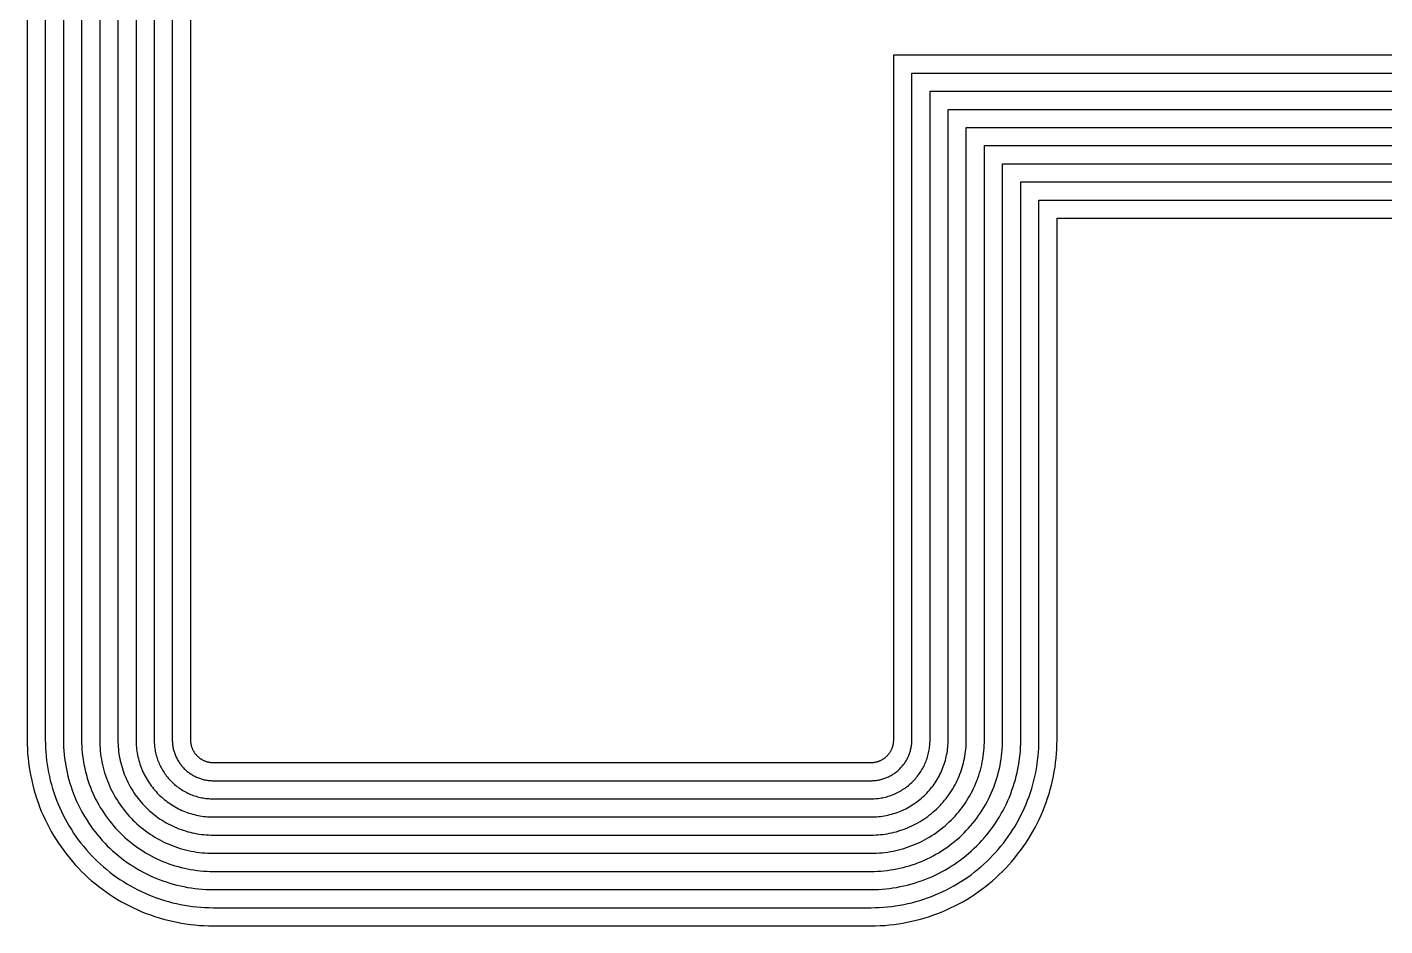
# Model space of a CAD drawing. Header units: metres. Extents: x 1.4 to 44.2, y 0.1 to 33.9.
# Drawn here: x 14.43 to 17.423, y 8.355 to 10.336 of the extents above; entities that cross this region are included whole.
import ezdxf

# ---------------------------------------------------------------- set-up
doc = ezdxf.new("R2010")
doc.units = ezdxf.units.M

msp = doc.modelspace()

# ---------------------------------------------------------------- linework, layer by layer
for points in [[(14.43, 12.685), (14.43, 8.765), (14.4301, 8.755), (14.4305, 8.7449), (14.4311, 8.7349), (14.432, 8.7248), (14.4331, 8.7148), (14.4345, 8.7049), (14.436, 8.6949), (14.4379, 8.685), (14.44, 8.6752), (14.4423, 8.6654), (14.4449, 8.6557), (14.4477, 8.646), (14.4507, 8.6364), (14.454, 8.6269), (14.4575, 8.6175), (14.4612, 8.6081), (14.4652, 8.5989), (14.4694, 8.5897), (14.4738, 8.5807), (14.4784, 8.5717), (14.4833, 8.5629), (14.4883, 8.5542), (14.4936, 8.5457), (14.4991, 8.5372), (14.5048, 8.5289), (14.5107, 8.5208), (14.5168, 8.5128), (14.5231, 8.5049), (14.5296, 8.4972), (14.5362, 8.4897), (14.5431, 8.4823), (14.5501, 8.4751), (14.5573, 8.4681), (14.5647, 8.4612), (14.5722, 8.4546), (14.5799, 8.4481), (14.5878, 8.4418), (14.5958, 8.4357), (14.6039, 8.4298), (14.6122, 8.4241), (14.6207, 8.4186), (14.6292, 8.4133), (14.6379, 8.4083), (14.6467, 8.4034), (14.6557, 8.3988), (14.6647, 8.3944), (14.6739, 8.3902), (14.6831, 8.3862), (14.6925, 8.3825), (14.7019, 8.379), (14.7114, 8.3757), (14.721, 8.3727), (14.7307, 8.3699), (14.7404, 8.3673), (14.7502, 8.365), (14.76, 8.3629), (14.7699, 8.361), (14.7799, 8.3595), (14.7898, 8.3581), (14.7998, 8.357), (14.8099, 8.3561), (14.8199, 8.3555)], [(14.47, 12.685), (14.47, 8.765), (14.4701, 8.7559), (14.4705, 8.7469), (14.471, 8.7378), (14.4718, 8.7287), (14.4728, 8.7197), (14.474, 8.7107), (14.4755, 8.7018), (14.4771, 8.6928), (14.479, 8.6839), (14.4811, 8.6751), (14.4834, 8.6663), (14.4859, 8.6576), (14.4887, 8.649), (14.4916, 8.6404), (14.4948, 8.6319), (14.4982, 8.6234), (14.5018, 8.6151), (14.5055, 8.6068), (14.5095, 8.5987), (14.5137, 8.5906), (14.5181, 8.5826), (14.5227, 8.5748), (14.5274, 8.5671), (14.5324, 8.5595), (14.5375, 8.552), (14.5428, 8.5446), (14.5483, 8.5374), (14.554, 8.5303), (14.5598, 8.5233), (14.5659, 8.5165), (14.572, 8.5099), (14.5784, 8.5034), (14.5849, 8.497), (14.5915, 8.4909), (14.5983, 8.4848), (14.6053, 8.479), (14.6124, 8.4733), (14.6196, 8.4678), (14.627, 8.4625), (14.6345, 8.4574), (14.6421, 8.4524), (14.6498, 8.4477), (14.6576, 8.4431), (14.6656, 8.4387), (14.6737, 8.4345), (14.6818, 8.4305), (14.6901, 8.4268), (14.6984, 8.4232), (14.7069, 8.4198), (14.7154, 8.4166), (14.724, 8.4137), (14.7326, 8.4109), (14.7413, 8.4084), (14.7501, 8.4061), (14.7589, 8.404), (14.7678, 8.4021), (14.7768, 8.4005), (14.7857, 8.399), (14.7947, 8.3978), (14.8037, 8.3968), (14.8128, 8.396), (14.8219, 8.3955)], [(14.51, 12.685), (14.51, 8.765), (14.5101, 8.7569), (14.5104, 8.7488), (14.5109, 8.7407), (14.5116, 8.7327), (14.5125, 8.7246), (14.5136, 8.7166), (14.5149, 8.7086), (14.5164, 8.7006), (14.518, 8.6927), (14.5199, 8.6848), (14.522, 8.677), (14.5242, 8.6692), (14.5267, 8.6615), (14.5293, 8.6538), (14.5321, 8.6462), (14.5351, 8.6387), (14.5383, 8.6313), (14.5417, 8.6239), (14.5452, 8.6166), (14.549, 8.6095), (14.5529, 8.6024), (14.557, 8.5954), (14.5612, 8.5885), (14.5656, 8.5817), (14.5702, 8.575), (14.575, 8.5684), (14.5799, 8.562), (14.5849, 8.5557), (14.5901, 8.5495), (14.5955, 8.5434), (14.601, 8.5375), (14.6067, 8.5317), (14.6125, 8.526), (14.6184, 8.5205), (14.6245, 8.5151), (14.6307, 8.5099), (14.637, 8.5049), (14.6434, 8.5), (14.65, 8.4952), (14.6567, 8.4906), (14.6635, 8.4862), (14.6704, 8.482), (14.6774, 8.4779), (14.6845, 8.474), (14.6916, 8.4702), (14.6989, 8.4667), (14.7063, 8.4633), (14.7137, 8.4601), (14.7212, 8.4571), (14.7288, 8.4543), (14.7365, 8.4517), (14.7442, 8.4492), (14.752, 8.447), (14.7598, 8.4449), (14.7677, 8.443), (14.7756, 8.4414), (14.7836, 8.4399), (14.7916, 8.4386), (14.7996, 8.4375), (14.8077, 8.4366), (14.8157, 8.4359), (14.8238, 8.4354)], [(14.55, 12.685), (14.55, 8.765), (14.5501, 8.7579), (14.5504, 8.7508), (14.5508, 8.7437), (14.5514, 8.7366), (14.5522, 8.7295), (14.5532, 8.7225), (14.5543, 8.7154), (14.5556, 8.7084), (14.5571, 8.7015), (14.5587, 8.6945), (14.5605, 8.6877), (14.5625, 8.6808), (14.5646, 8.674), (14.567, 8.6673), (14.5694, 8.6606), (14.5721, 8.654), (14.5749, 8.6475), (14.5779, 8.641), (14.581, 8.6346), (14.5843, 8.6283), (14.5877, 8.6221), (14.5913, 8.6159), (14.595, 8.6099), (14.5989, 8.6039), (14.6029, 8.598), (14.6071, 8.5923), (14.6114, 8.5866), (14.6158, 8.581), (14.6204, 8.5756), (14.6251, 8.5703), (14.63, 8.565), (14.635, 8.56), (14.64, 8.555), (14.6453, 8.5501), (14.6506, 8.5454), (14.656, 8.5408), (14.6616, 8.5364), (14.6673, 8.5321), (14.673, 8.5279), (14.6789, 8.5239), (14.6849, 8.52), (14.6909, 8.5163), (14.6971, 8.5127), (14.7033, 8.5093), (14.7096, 8.506), (14.716, 8.5029), (14.7225, 8.4999), (14.729, 8.4971), (14.7356, 8.4944), (14.7423, 8.492), (14.749, 8.4896), (14.7558, 8.4875), (14.7627, 8.4855), (14.7695, 8.4837), (14.7765, 8.4821), (14.7834, 8.4806), (14.7904, 8.4793), (14.7975, 8.4782), (14.8045, 8.4772), (14.8116, 8.4764), (14.8187, 8.4758), (14.8258, 8.4754)], [(14.59, 12.685), (14.59, 8.765), (14.5901, 8.7589), (14.5903, 8.7527), (14.5907, 8.7466), (14.5912, 8.7405), (14.5919, 8.7344), (14.5927, 8.7283), (14.5937, 8.7223), (14.5948, 8.7162), (14.5961, 8.7102), (14.5975, 8.7043), (14.5991, 8.6983), (14.6008, 8.6924), (14.6026, 8.6866), (14.6046, 8.6808), (14.6068, 8.675), (14.609, 8.6693), (14.6115, 8.6637), (14.614, 8.6581), (14.6167, 8.6526), (14.6195, 8.6472), (14.6225, 8.6418), (14.6256, 8.6365), (14.6288, 8.6313), (14.6321, 8.6261), (14.6356, 8.6211), (14.6392, 8.6161), (14.6429, 8.6112), (14.6468, 8.6064), (14.6507, 8.6017), (14.6548, 8.5971), (14.659, 8.5926), (14.6632, 8.5882), (14.6676, 8.584), (14.6721, 8.5798), (14.6767, 8.5757), (14.6814, 8.5718), (14.6862, 8.5679), (14.6911, 8.5642), (14.6961, 8.5606), (14.7011, 8.5571), (14.7063, 8.5538), (14.7115, 8.5506), (14.7168, 8.5475), (14.7222, 8.5445), (14.7276, 8.5417), (14.7331, 8.539), (14.7387, 8.5365), (14.7443, 8.534), (14.75, 8.5318), (14.7558, 8.5296), (14.7616, 8.5276), (14.7674, 8.5258), (14.7733, 8.5241), (14.7793, 8.5225), (14.7852, 8.5211), (14.7912, 8.5198), (14.7973, 8.5187), (14.8033, 8.5177), (14.8094, 8.5169), (14.8155, 8.5162), (14.8216, 8.5157), (14.8277, 8.5153)], [(14.63, 12.685), (14.63, 8.765), (14.6301, 8.7599), (14.6303, 8.7547), (14.6306, 8.7496), (14.631, 8.7444), (14.6316, 8.7393), (14.6323, 8.7342), (14.6331, 8.7291), (14.634, 8.724), (14.6351, 8.719), (14.6363, 8.714), (14.6376, 8.709), (14.6391, 8.7041), (14.6406, 8.6991), (14.6423, 8.6943), (14.6441, 8.6894), (14.646, 8.6846), (14.648, 8.6799), (14.6502, 8.6752), (14.6524, 8.6706), (14.6548, 8.666), (14.6573, 8.6615), (14.6599, 8.6571), (14.6626, 8.6527), (14.6654, 8.6483), (14.6683, 8.6441), (14.6713, 8.6399), (14.6745, 8.6358), (14.6777, 8.6318), (14.681, 8.6278), (14.6844, 8.624), (14.6879, 8.6202), (14.6915, 8.6165), (14.6952, 8.6129), (14.699, 8.6094), (14.7028, 8.606), (14.7068, 8.6027), (14.7108, 8.5995), (14.7149, 8.5963), (14.7191, 8.5933), (14.7233, 8.5904), (14.7277, 8.5876), (14.7321, 8.5849), (14.7365, 8.5823), (14.741, 8.5798), (14.7456, 8.5774), (14.7502, 8.5752), (14.7549, 8.573), (14.7596, 8.571), (14.7644, 8.5691), (14.7693, 8.5673), (14.7741, 8.5656), (14.7791, 8.5641), (14.784, 8.5626), (14.789, 8.5613), (14.794, 8.5601), (14.799, 8.559), (14.8041, 8.5581), (14.8092, 8.5573), (14.8143, 8.5566), (14.8194, 8.556), (14.8246, 8.5556), (14.8297, 8.5553)], [(14.67, 12.685), (14.67, 8.765), (14.6701, 8.7608), (14.6702, 8.7567), (14.6705, 8.7525), (14.6708, 8.7483), (14.6713, 8.7442), (14.6719, 8.7401), (14.6725, 8.7359), (14.6733, 8.7318), (14.6741, 8.7278), (14.6751, 8.7237), (14.6762, 8.7197), (14.6773, 8.7157), (14.6786, 8.7117), (14.68, 8.7077), (14.6814, 8.7038), (14.683, 8.7), (14.6846, 8.6961), (14.6863, 8.6923), (14.6882, 8.6886), (14.6901, 8.6849), (14.6921, 8.6812), (14.6942, 8.6776), (14.6964, 8.6741), (14.6987, 8.6706), (14.701, 8.6671), (14.7035, 8.6637), (14.706, 8.6604), (14.7086, 8.6572), (14.7113, 8.654), (14.7141, 8.6508), (14.7169, 8.6478), (14.7198, 8.6448), (14.7228, 8.6419), (14.7258, 8.6391), (14.729, 8.6363), (14.7322, 8.6336), (14.7354, 8.631), (14.7387, 8.6285), (14.7421, 8.626), (14.7456, 8.6237), (14.7491, 8.6214), (14.7526, 8.6192), (14.7562, 8.6171), (14.7599, 8.6151), (14.7636, 8.6132), (14.7673, 8.6113), (14.7711, 8.6096), (14.775, 8.608), (14.7788, 8.6064), (14.7827, 8.605), (14.7867, 8.6036), (14.7907, 8.6023), (14.7947, 8.6012), (14.7987, 8.6001), (14.8028, 8.5991), (14.8068, 8.5983), (14.8109, 8.5975), (14.8151, 8.5969), (14.8192, 8.5963), (14.8233, 8.5958), (14.8275, 8.5955), (14.8317, 8.5952)], [(14.71, 12.685), (14.71, 8.765), (14.7101, 8.7618), (14.7102, 8.7586), (14.7104, 8.7554), (14.7106, 8.7523), (14.711, 8.7491), (14.7114, 8.7459), (14.7119, 8.7428), (14.7125, 8.7397), (14.7132, 8.7365), (14.7139, 8.7334), (14.7147, 8.7303), (14.7156, 8.7273), (14.7166, 8.7242), (14.7176, 8.7212), (14.7187, 8.7182), (14.7199, 8.7153), (14.7212, 8.7123), (14.7225, 8.7094), (14.7239, 8.7066), (14.7254, 8.7037), (14.7269, 8.7009), (14.7285, 8.6982), (14.7302, 8.6955), (14.7319, 8.6928), (14.7337, 8.6902), (14.7356, 8.6876), (14.7375, 8.685), (14.7395, 8.6825), (14.7416, 8.6801), (14.7437, 8.6777), (14.7459, 8.6754), (14.7481, 8.6731), (14.7504, 8.6709), (14.7527, 8.6687), (14.7551, 8.6666), (14.7575, 8.6645), (14.76, 8.6625), (14.7626, 8.6606), (14.7652, 8.6587), (14.7678, 8.6569), (14.7705, 8.6552), (14.7732, 8.6535), (14.7759, 8.6519), (14.7787, 8.6504), (14.7816, 8.6489), (14.7844, 8.6475), (14.7873, 8.6462), (14.7903, 8.6449), (14.7932, 8.6437), (14.7962, 8.6426), (14.7992, 8.6416), (14.8023, 8.6406), (14.8053, 8.6397), (14.8084, 8.6389), (14.8115, 8.6382), (14.8147, 8.6375), (14.8178, 8.6369), (14.8209, 8.6364), (14.8241, 8.636), (14.8273, 8.6356), (14.8304, 8.6354), (14.8336, 8.6352)], [(14.75, 12.685), (14.75, 8.765), (14.75, 8.7628), (14.7501, 8.7606), (14.7503, 8.7584), (14.7504, 8.7562), (14.7507, 8.754), (14.751, 8.7518), (14.7513, 8.7496), (14.7517, 8.7475), (14.7522, 8.7453), (14.7527, 8.7431), (14.7533, 8.741), (14.7539, 8.7389), (14.7546, 8.7368), (14.7553, 8.7347), (14.756, 8.7326), (14.7569, 8.7306), (14.7577, 8.7285), (14.7587, 8.7265), (14.7596, 8.7245), (14.7606, 8.7226), (14.7617, 8.7207), (14.7628, 8.7187), (14.764, 8.7169), (14.7652, 8.715), (14.7664, 8.7132), (14.7677, 8.7114), (14.7691, 8.7096), (14.7704, 8.7079), (14.7719, 8.7062), (14.7733, 8.7046), (14.7748, 8.703), (14.7764, 8.7014), (14.778, 8.6998), (14.7796, 8.6983), (14.7812, 8.6969), (14.7829, 8.6954), (14.7846, 8.6941), (14.7864, 8.6927), (14.7882, 8.6914), (14.79, 8.6902), (14.7919, 8.689), (14.7937, 8.6878), (14.7957, 8.6867), (14.7976, 8.6856), (14.7995, 8.6846), (14.8015, 8.6837), (14.8035, 8.6827), (14.8056, 8.6819), (14.8076, 8.681), (14.8097, 8.6803), (14.8118, 8.6796), (14.8139, 8.6789), (14.816, 8.6783), (14.8181, 8.6777), (14.8203, 8.6772), (14.8225, 8.6767), (14.8246, 8.6763), (14.8268, 8.676), (14.829, 8.6757), (14.8312, 8.6754), (14.8334, 8.6753), (14.8356, 8.6751)], [(14.79, 12.685), (14.79, 8.765), (14.79, 8.7638), (14.7901, 8.7626), (14.7901, 8.7613), (14.7903, 8.7601), (14.7904, 8.7589), (14.7906, 8.7577), (14.7907, 8.7565), (14.791, 8.7553), (14.7912, 8.7541), (14.7915, 8.7529), (14.7918, 8.7517), (14.7922, 8.7505), (14.7925, 8.7493), (14.7929, 8.7482), (14.7934, 8.747), (14.7938, 8.7459), (14.7943, 8.7448), (14.7948, 8.7436), (14.7954, 8.7425), (14.7959, 8.7414), (14.7965, 8.7404), (14.7971, 8.7393), (14.7978, 8.7383), (14.7984, 8.7372), (14.7991, 8.7362), (14.7999, 8.7352), (14.8006, 8.7343), (14.8014, 8.7333), (14.8022, 8.7324), (14.803, 8.7314), (14.8038, 8.7305), (14.8047, 8.7297), (14.8055, 8.7288), (14.8064, 8.728), (14.8074, 8.7272), (14.8083, 8.7264), (14.8093, 8.7256), (14.8102, 8.7249), (14.8112, 8.7241), (14.8122, 8.7234), (14.8133, 8.7228), (14.8143, 8.7221), (14.8154, 8.7215), (14.8164, 8.7209), (14.8175, 8.7204), (14.8186, 8.7198), (14.8198, 8.7193), (14.8209, 8.7188), (14.822, 8.7184), (14.8232, 8.7179), (14.8243, 8.7175), (14.8255, 8.7172), (14.8267, 8.7168), (14.8279, 8.7165), (14.8291, 8.7162), (14.8303, 8.716), (14.8315, 8.7157), (14.8327, 8.7156), (14.8339, 8.7154), (14.8351, 8.7153), (14.8363, 8.7151), (14.8376, 8.7151)], [(14.8376, 8.7151), (14.8388, 8.715), (14.84, 8.715), (16.29, 8.715), (16.2912, 8.715), (16.2925, 8.7151), (16.2937, 8.7151), (16.2949, 8.7153), (16.2961, 8.7154), (16.2973, 8.7156), (16.2986, 8.7157), (16.2998, 8.716), (16.301, 8.7162), (16.3022, 8.7165), (16.3033, 8.7168), (16.3045, 8.7172), (16.3057, 8.7175), (16.3069, 8.7179), (16.308, 8.7184), (16.3091, 8.7188), (16.3103, 8.7193), (16.3114, 8.7198), (16.3125, 8.7204), (16.3136, 8.7209), (16.3147, 8.7215), (16.3157, 8.7221), (16.3168, 8.7228), (16.3178, 8.7234), (16.3188, 8.7241), (16.3198, 8.7249), (16.3208, 8.7256), (16.3217, 8.7264), (16.3227, 8.7272), (16.3236, 8.728), (16.3245, 8.7288), (16.3254, 8.7297), (16.3262, 8.7305), (16.3271, 8.7314), (16.3279, 8.7324), (16.3287, 8.7333), (16.3294, 8.7343), (16.3302, 8.7352), (16.3309, 8.7362), (16.3316, 8.7372), (16.3323, 8.7383), (16.3329, 8.7393), (16.3335, 8.7404), (16.3341, 8.7414), (16.3347, 8.7425), (16.3352, 8.7436), (16.3357, 8.7448), (16.3362, 8.7459), (16.3367, 8.747), (16.3371, 8.7482), (16.3375, 8.7493), (16.3379, 8.7505), (16.3382, 8.7517), (16.3385, 8.7529), (16.3388, 8.7541), (16.3391, 8.7553), (16.3393, 8.7565), (16.3395, 8.7577), (16.3396, 8.7589), (16.3398, 8.7601), (16.3399, 8.7613), (16.34, 8.7626), (16.34, 8.7638), (16.34, 8.765), (16.34, 10.2748), (19.2585, 10.2748)], [(14.8356, 8.6751), (14.8378, 8.675), (14.84, 8.675), (16.29, 8.675), (16.2922, 8.675), (16.2944, 8.6751), (16.2966, 8.6753), (16.2988, 8.6754), (16.301, 8.6757), (16.3032, 8.676), (16.3054, 8.6763), (16.3076, 8.6767), (16.3097, 8.6772), (16.3119, 8.6777), (16.314, 8.6783), (16.3161, 8.6789), (16.3182, 8.6796), (16.3203, 8.6803), (16.3224, 8.681), (16.3245, 8.6819), (16.3265, 8.6827), (16.3285, 8.6837), (16.3305, 8.6846), (16.3324, 8.6856), (16.3344, 8.6867), (16.3363, 8.6878), (16.3382, 8.689), (16.34, 8.6902), (16.3418, 8.6914), (16.3436, 8.6927), (16.3454, 8.6941), (16.3471, 8.6954), (16.3488, 8.6969), (16.3505, 8.6983), (16.3521, 8.6998), (16.3537, 8.7014), (16.3552, 8.703), (16.3567, 8.7046), (16.3582, 8.7062), (16.3596, 8.7079), (16.361, 8.7096), (16.3623, 8.7114), (16.3636, 8.7132), (16.3648, 8.715), (16.366, 8.7169), (16.3672, 8.7187), (16.3683, 8.7207), (16.3694, 8.7226), (16.3704, 8.7245), (16.3714, 8.7265), (16.3723, 8.7285), (16.3732, 8.7306), (16.374, 8.7326), (16.3748, 8.7347), (16.3755, 8.7368), (16.3761, 8.7389), (16.3768, 8.741), (16.3773, 8.7431), (16.3778, 8.7453), (16.3783, 8.7475), (16.3787, 8.7496), (16.379, 8.7518), (16.3793, 8.754), (16.3796, 8.7562), (16.3798, 8.7584), (16.3799, 8.7606), (16.38, 8.7628), (16.38, 8.765), (16.38, 10.2348), (19.242, 10.2348)], [(14.8336, 8.6352), (14.8368, 8.6351), (14.84, 8.635), (16.29, 8.635), (16.2932, 8.6351), (16.2964, 8.6352), (16.2996, 8.6354), (16.3028, 8.6356), (16.3059, 8.636), (16.3091, 8.6364), (16.3122, 8.6369), (16.3154, 8.6375), (16.3185, 8.6382), (16.3216, 8.6389), (16.3247, 8.6397), (16.3277, 8.6406), (16.3308, 8.6416), (16.3338, 8.6426), (16.3368, 8.6437), (16.3398, 8.6449), (16.3427, 8.6462), (16.3456, 8.6475), (16.3485, 8.6489), (16.3513, 8.6504), (16.3541, 8.6519), (16.3568, 8.6535), (16.3596, 8.6552), (16.3622, 8.6569), (16.3649, 8.6587), (16.3675, 8.6606), (16.37, 8.6625), (16.3725, 8.6645), (16.3749, 8.6666), (16.3773, 8.6687), (16.3797, 8.6709), (16.3819, 8.6731), (16.3842, 8.6754), (16.3863, 8.6777), (16.3884, 8.6801), (16.3905, 8.6825), (16.3925, 8.685), (16.3944, 8.6876), (16.3963, 8.6902), (16.3981, 8.6928), (16.3998, 8.6955), (16.4015, 8.6982), (16.4031, 8.7009), (16.4047, 8.7037), (16.4061, 8.7066), (16.4075, 8.7094), (16.4089, 8.7123), (16.4101, 8.7153), (16.4113, 8.7182), (16.4124, 8.7212), (16.4135, 8.7242), (16.4144, 8.7273), (16.4153, 8.7303), (16.4161, 8.7334), (16.4169, 8.7365), (16.4175, 8.7397), (16.4181, 8.7428), (16.4186, 8.7459), (16.419, 8.7491), (16.4194, 8.7523), (16.4197, 8.7554), (16.4199, 8.7586), (16.42, 8.7618), (16.42, 8.765), (16.42, 10.1948), (19.2254, 10.1948)], [(14.8317, 8.5952), (14.8358, 8.5951), (14.84, 8.595), (16.29, 8.595), (16.2942, 8.5951), (16.2984, 8.5952), (16.3025, 8.5955), (16.3067, 8.5958), (16.3108, 8.5963), (16.315, 8.5969), (16.3191, 8.5975), (16.3232, 8.5983), (16.3273, 8.5991), (16.3313, 8.6001), (16.3354, 8.6012), (16.3394, 8.6023), (16.3433, 8.6036), (16.3473, 8.605), (16.3512, 8.6064), (16.3551, 8.608), (16.3589, 8.6096), (16.3627, 8.6113), (16.3664, 8.6132), (16.3701, 8.6151), (16.3738, 8.6171), (16.3774, 8.6192), (16.381, 8.6214), (16.3845, 8.6237), (16.3879, 8.626), (16.3913, 8.6285), (16.3946, 8.631), (16.3979, 8.6336), (16.4011, 8.6363), (16.4042, 8.6391), (16.4072, 8.6419), (16.4102, 8.6448), (16.4131, 8.6478), (16.416, 8.6508), (16.4187, 8.654), (16.4214, 8.6572), (16.424, 8.6604), (16.4266, 8.6637), (16.429, 8.6671), (16.4314, 8.6706), (16.4336, 8.6741), (16.4358, 8.6776), (16.4379, 8.6812), (16.4399, 8.6849), (16.4419, 8.6886), (16.4437, 8.6923), (16.4454, 8.6961), (16.4471, 8.7), (16.4486, 8.7038), (16.4501, 8.7077), (16.4514, 8.7117), (16.4527, 8.7157), (16.4539, 8.7197), (16.4549, 8.7237), (16.4559, 8.7278), (16.4567, 8.7318), (16.4575, 8.7359), (16.4582, 8.7401), (16.4587, 8.7442), (16.4592, 8.7483), (16.4596, 8.7525), (16.4598, 8.7567), (16.46, 8.7608), (16.46, 8.765), (16.46, 10.1548), (19.2088, 10.1548)], [(14.8297, 8.5553), (14.8349, 8.5551), (14.84, 8.555), (16.29, 8.555), (16.2952, 8.5551), (16.3003, 8.5553), (16.3055, 8.5556), (16.3106, 8.556), (16.3157, 8.5566), (16.3208, 8.5573), (16.3259, 8.5581), (16.331, 8.559), (16.336, 8.5601), (16.341, 8.5613), (16.346, 8.5626), (16.351, 8.5641), (16.3559, 8.5656), (16.3608, 8.5673), (16.3656, 8.5691), (16.3704, 8.571), (16.3751, 8.573), (16.3798, 8.5752), (16.3844, 8.5774), (16.389, 8.5798), (16.3935, 8.5823), (16.398, 8.5849), (16.4024, 8.5876), (16.4067, 8.5904), (16.4109, 8.5933), (16.4151, 8.5963), (16.4192, 8.5995), (16.4232, 8.6027), (16.4272, 8.606), (16.431, 8.6094), (16.4348, 8.6129), (16.4385, 8.6165), (16.4421, 8.6202), (16.4456, 8.624), (16.449, 8.6278), (16.4523, 8.6318), (16.4556, 8.6358), (16.4587, 8.6399), (16.4617, 8.6441), (16.4646, 8.6483), (16.4674, 8.6527), (16.4701, 8.6571), (16.4727, 8.6615), (16.4752, 8.666), (16.4776, 8.6706), (16.4799, 8.6752), (16.482, 8.6799), (16.484, 8.6846), (16.4859, 8.6894), (16.4877, 8.6943), (16.4894, 8.6991), (16.491, 8.7041), (16.4924, 8.709), (16.4937, 8.714), (16.4949, 8.719), (16.496, 8.724), (16.4969, 8.7291), (16.4977, 8.7342), (16.4984, 8.7393), (16.499, 8.7444), (16.4994, 8.7496), (16.4998, 8.7547), (16.4999, 8.7599), (16.5, 8.765), (16.5, 10.1148), (19.1923, 10.1148)], [(14.8277, 8.5153), (14.8339, 8.5151), (14.84, 8.515), (16.29, 8.515), (16.2961, 8.5151), (16.3023, 8.5153), (16.3084, 8.5157), (16.3145, 8.5162), (16.3206, 8.5169), (16.3267, 8.5177), (16.3328, 8.5187), (16.3388, 8.5198), (16.3448, 8.5211), (16.3508, 8.5225), (16.3567, 8.5241), (16.3626, 8.5258), (16.3684, 8.5276), (16.3742, 8.5296), (16.38, 8.5318), (16.3857, 8.534), (16.3913, 8.5365), (16.3969, 8.539), (16.4024, 8.5417), (16.4079, 8.5445), (16.4132, 8.5475), (16.4185, 8.5506), (16.4238, 8.5538), (16.4289, 8.5571), (16.434, 8.5606), (16.4389, 8.5642), (16.4438, 8.5679), (16.4486, 8.5718), (16.4533, 8.5757), (16.4579, 8.5798), (16.4624, 8.584), (16.4668, 8.5882), (16.4711, 8.5926), (16.4753, 8.5971), (16.4793, 8.6017), (16.4833, 8.6064), (16.4871, 8.6112), (16.4908, 8.6161), (16.4944, 8.6211), (16.4979, 8.6261), (16.5012, 8.6313), (16.5044, 8.6365), (16.5075, 8.6418), (16.5105, 8.6472), (16.5133, 8.6526), (16.516, 8.6581), (16.5186, 8.6637), (16.521, 8.6693), (16.5233, 8.675), (16.5254, 8.6808), (16.5274, 8.6866), (16.5292, 8.6924), (16.531, 8.6983), (16.5325, 8.7043), (16.5339, 8.7102), (16.5352, 8.7162), (16.5363, 8.7223), (16.5373, 8.7283), (16.5381, 8.7344), (16.5388, 8.7405), (16.5393, 8.7466), (16.5397, 8.7527), (16.5399, 8.7589), (16.54, 8.765), (16.54, 10.0748), (19.1757, 10.0748)], [(14.8258, 8.4754), (14.8329, 8.4751), (14.84, 8.475), (16.29, 8.475), (16.2971, 8.4751), (16.3042, 8.4754), (16.3113, 8.4758), (16.3184, 8.4764), (16.3255, 8.4772), (16.3326, 8.4782), (16.3396, 8.4793), (16.3466, 8.4806), (16.3536, 8.4821), (16.3605, 8.4837), (16.3674, 8.4855), (16.3742, 8.4875), (16.381, 8.4896), (16.3877, 8.492), (16.3944, 8.4944), (16.401, 8.4971), (16.4075, 8.4999), (16.414, 8.5029), (16.4204, 8.506), (16.4267, 8.5093), (16.433, 8.5127), (16.4391, 8.5163), (16.4452, 8.52), (16.4511, 8.5239), (16.457, 8.5279), (16.4628, 8.5321), (16.4684, 8.5364), (16.474, 8.5408), (16.4794, 8.5454), (16.4848, 8.5501), (16.49, 8.555), (16.4951, 8.56), (16.5, 8.565), (16.5049, 8.5703), (16.5096, 8.5756), (16.5142, 8.581), (16.5186, 8.5866), (16.5229, 8.5923), (16.5271, 8.598), (16.5311, 8.6039), (16.535, 8.6099), (16.5388, 8.6159), (16.5423, 8.6221), (16.5458, 8.6283), (16.549, 8.6346), (16.5522, 8.641), (16.5551, 8.6475), (16.5579, 8.654), (16.5606, 8.6606), (16.5631, 8.6673), (16.5654, 8.674), (16.5675, 8.6808), (16.5695, 8.6877), (16.5713, 8.6945), (16.573, 8.7015), (16.5744, 8.7084), (16.5757, 8.7154), (16.5769, 8.7225), (16.5778, 8.7295), (16.5786, 8.7366), (16.5792, 8.7437), (16.5797, 8.7508), (16.5799, 8.7579), (16.58, 8.765), (16.58, 10.0348), (19.1591, 10.0348)], [(14.8238, 8.4354), (14.8319, 8.4351), (14.84, 8.435), (16.29, 8.435), (16.2981, 8.4351), (16.3062, 8.4354), (16.3143, 8.4359), (16.3224, 8.4366), (16.3304, 8.4375), (16.3384, 8.4386), (16.3464, 8.4399), (16.3544, 8.4414), (16.3623, 8.443), (16.3702, 8.4449), (16.378, 8.447), (16.3858, 8.4492), (16.3935, 8.4517), (16.4012, 8.4543), (16.4088, 8.4571), (16.4163, 8.4601), (16.4237, 8.4633), (16.4311, 8.4667), (16.4384, 8.4702), (16.4456, 8.474), (16.4527, 8.4779), (16.4597, 8.482), (16.4666, 8.4862), (16.4734, 8.4906), (16.48, 8.4952), (16.4866, 8.5), (16.493, 8.5049), (16.4994, 8.5099), (16.5056, 8.5151), (16.5116, 8.5205), (16.5176, 8.526), (16.5234, 8.5317), (16.529, 8.5375), (16.5345, 8.5434), (16.5399, 8.5495), (16.5451, 8.5557), (16.5502, 8.562), (16.5551, 8.5684), (16.5598, 8.575), (16.5644, 8.5817), (16.5688, 8.5885), (16.5731, 8.5954), (16.5771, 8.6024), (16.581, 8.6095), (16.5848, 8.6166), (16.5883, 8.6239), (16.5917, 8.6313), (16.5949, 8.6387), (16.5979, 8.6462), (16.6007, 8.6538), (16.6034, 8.6615), (16.6058, 8.6692), (16.6081, 8.677), (16.6101, 8.6848), (16.612, 8.6927), (16.6137, 8.7006), (16.6152, 8.7086), (16.6164, 8.7166), (16.6175, 8.7246), (16.6184, 8.7327), (16.6191, 8.7407), (16.6196, 8.7488), (16.6199, 8.7569), (16.62, 8.765), (16.62, 9.9948), (19.1426, 9.9948)], [(14.8219, 8.3955), (14.8309, 8.3951), (14.84, 8.395), (16.29, 8.395), (16.2991, 8.3951), (16.3082, 8.3955), (16.3172, 8.396), (16.3263, 8.3968), (16.3353, 8.3978), (16.3443, 8.399), (16.3533, 8.4005), (16.3622, 8.4021), (16.3711, 8.404), (16.3799, 8.4061), (16.3887, 8.4084), (16.3974, 8.4109), (16.4061, 8.4137), (16.4147, 8.4166), (16.4232, 8.4198), (16.4316, 8.4232), (16.44, 8.4268), (16.4482, 8.4305), (16.4564, 8.4345), (16.4644, 8.4387), (16.4724, 8.4431), (16.4802, 8.4477), (16.488, 8.4524), (16.4956, 8.4574), (16.5031, 8.4625), (16.5104, 8.4678), (16.5176, 8.4733), (16.5247, 8.479), (16.5317, 8.4848), (16.5385, 8.4909), (16.5451, 8.497), (16.5516, 8.5034), (16.558, 8.5099), (16.5642, 8.5165), (16.5702, 8.5233), (16.576, 8.5303), (16.5817, 8.5374), (16.5872, 8.5446), (16.5925, 8.552), (16.5977, 8.5595), (16.6026, 8.5671), (16.6074, 8.5748), (16.6119, 8.5826), (16.6163, 8.5906), (16.6205, 8.5987), (16.6245, 8.6068), (16.6283, 8.6151), (16.6318, 8.6234), (16.6352, 8.6319), (16.6384, 8.6404), (16.6413, 8.649), (16.6441, 8.6576), (16.6466, 8.6663), (16.6489, 8.6751), (16.651, 8.6839), (16.6529, 8.6928), (16.6546, 8.7018), (16.656, 8.7107), (16.6572, 8.7197), (16.6582, 8.7287), (16.659, 8.7378), (16.6596, 8.7469), (16.6599, 8.7559), (16.66, 8.765), (16.66, 9.9548), (19.126, 9.9548)], [(14.8199, 8.3555), (14.83, 8.3551), (14.84, 8.355), (16.29, 8.355), (16.3001, 8.3551), (16.3101, 8.3555), (16.3202, 8.3561), (16.3302, 8.357), (16.3402, 8.3581), (16.3502, 8.3595), (16.3601, 8.361), (16.37, 8.3629), (16.3798, 8.365), (16.3896, 8.3673), (16.3994, 8.3699), (16.409, 8.3727), (16.4186, 8.3757), (16.4281, 8.379), (16.4376, 8.3825), (16.4469, 8.3862), (16.4562, 8.3902), (16.4653, 8.3944), (16.4744, 8.3988), (16.4833, 8.4034), (16.4921, 8.4083), (16.5008, 8.4133), (16.5094, 8.4186), (16.5178, 8.4241), (16.5261, 8.4298), (16.5342, 8.4357), (16.5423, 8.4418), (16.5501, 8.4481), (16.5578, 8.4546), (16.5654, 8.4612), (16.5727, 8.4681), (16.5799, 8.4751), (16.587, 8.4823), (16.5938, 8.4897), (16.6005, 8.4972), (16.6069, 8.5049), (16.6132, 8.5128), (16.6193, 8.5208), (16.6252, 8.5289), (16.6309, 8.5372), (16.6364, 8.5457), (16.6417, 8.5542), (16.6467, 8.5629), (16.6516, 8.5717), (16.6562, 8.5807), (16.6606, 8.5897), (16.6648, 8.5989), (16.6688, 8.6081), (16.6725, 8.6175), (16.676, 8.6269), (16.6793, 8.6364), (16.6824, 8.646), (16.6852, 8.6557), (16.6877, 8.6654), (16.6901, 8.6752), (16.6921, 8.685), (16.694, 8.6949), (16.6956, 8.7049), (16.6969, 8.7148), (16.698, 8.7248), (16.6989, 8.7349), (16.6995, 8.7449), (16.6999, 8.755), (16.7, 8.765), (16.7, 9.9148), (19.1094, 9.9148)]]:
    msp.add_lwpolyline(points)

doc.saveas('drawing.dxf')
